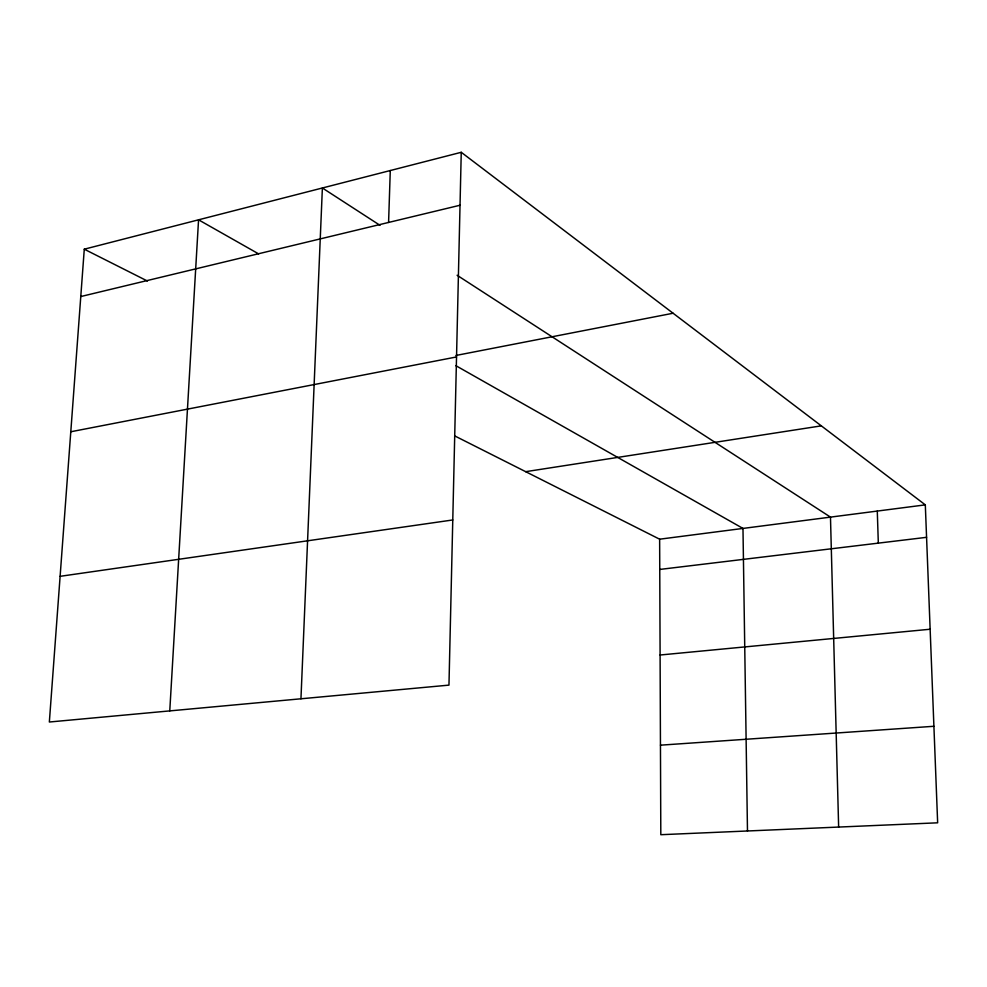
<?xml version="1.0" encoding="UTF-8"?>
<svg xmlns="http://www.w3.org/2000/svg" width="987" height="987" viewBox="0 0 987 987"><rect width="100%" height="100%" fill="white"/><g stroke="black" fill="none" stroke-linecap="round" stroke-linejoin="round"><path stroke-width="1.48" d="M461.25 152.294L448.962 685.126L49.35 722.015L84.277 249.193L461.25 152.294L925.312 504.863L937.65 822.813L660.809 834.706L659.637 539.198L455.192 436.143M388.582 222.445L390.284 170.529M300.949 698.796L322.379 187.986L380.044 225.344M169.764 710.899L198.56 219.817L258.631 253.881M80.786 296.544L460.028 205.247M455.982 355.456L673.097 313.237M70.793 431.763L456.525 356.949M525.676 471.675L821.32 425.853M60.108 576.322L452.774 519.964M659.637 539.198L925.312 504.863M659.76 569.437L926.571 537.323M660.093 655.01L930.136 629.237M660.463 745.173L933.899 726.284M84.277 249.193L147.445 281.036M455.747 365.609L742.977 528.427L747.48 830.992M457.104 275.262L830.474 517.114L838.642 827.069M877.283 511.069L878.319 543.121"/></g></svg>
